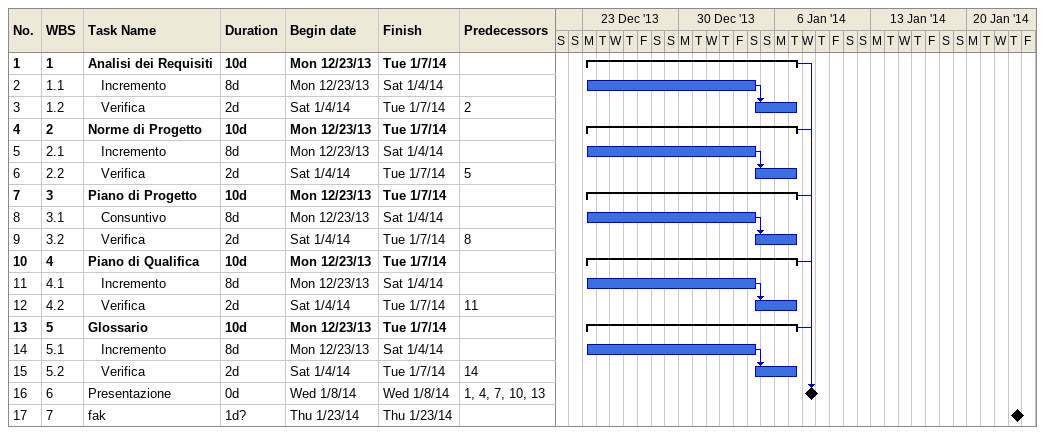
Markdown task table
| ID | WBS | Task | Duration | Start | Finish | Predecessors |
|---|---|---|---|---|---|---|
| 1 | 1 | **Analisi dei Requisiti** | 10d | 2013-12-23 | 2014-01-07 |  |
| 2 | 1.1 | Incremento | 8d | 2013-12-23 | 2014-01-04 |  |
| 3 | 1.2 | Verifica | 2d | 2014-01-04 | 2014-01-07 | 2 |
| 4 | 2 | **Norme di Progetto** | 10d | 2013-12-23 | 2014-01-07 |  |
| 5 | 2.1 | Incremento | 8d | 2013-12-23 | 2014-01-04 |  |
| 6 | 2.2 | Verifica | 2d | 2014-01-04 | 2014-01-07 | 5 |
| 7 | 3 | **Piano di Progetto** | 10d | 2013-12-23 | 2014-01-07 |  |
| 8 | 3.1 | Consuntivo | 8d | 2013-12-23 | 2014-01-04 |  |
| 9 | 3.2 | Verifica | 2d | 2014-01-04 | 2014-01-07 | 8 |
| 10 | 4 | **Piano di Qualifica** | 10d | 2013-12-23 | 2014-01-07 |  |
| 11 | 4.1 | Incremento | 8d | 2013-12-23 | 2014-01-04 |  |
| 12 | 4.2 | Verifica | 2d | 2014-01-04 | 2014-01-07 | 11 |
| 13 | 5 | **Glossario** | 10d | 2013-12-23 | 2014-01-07 |  |
| 14 | 5.1 | Incremento | 8d | 2013-12-23 | 2014-01-04 |  |
| 15 | 5.2 | Verifica | 2d | 2014-01-04 | 2014-01-07 | 14 |
| 16 | 6 | Presentazione | 0d | 2014-01-08 | 2014-01-08 | 1, 4, 7, 10, 13 |
| 17 | 7 | fak | 1d? | 2014-01-23 | 2014-01-23 |  |
